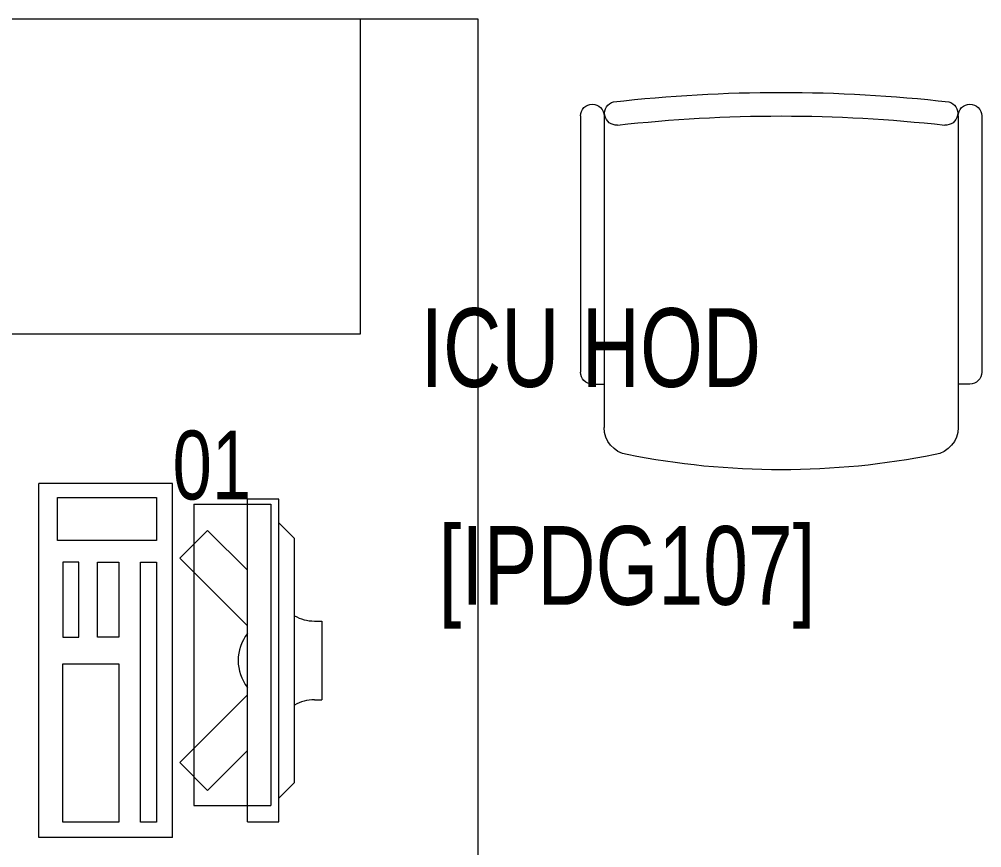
# Model space of a CAD drawing. Header units: metres. Extents: x -18745 to 220762, y -1579758 to -1356048.
# Drawn here: x 109290 to 110513, y -1418305 to -1417253 of the extents above; entities that cross this region are included whole.
import ezdxf

# ---------------------------------------------------------------- set-up
doc = ezdxf.new("R2010")
doc.units = ezdxf.units.M
doc.layers.get('0').update_dxf_attribs({"lineweight": 0})
doc.layers.add('A-100 - Copy$0$72_EGR_BASE_TEXT', color=8, linetype='Continuous', lineweight=0)
doc.layers.add('A-100 - Copy$0$Medical Equipment and Furniture', color=8, linetype='Continuous', lineweight=0)
doc.styles.add('A-100 - Copy$0$X3G_ENTITY_257CFD', font='swisscl.ttf', dxfattribs={"height": 200})
doc.styles.add('A-100 - Copy$0$X3G_ENTITY_2587EA', font='swisscl.ttf', dxfattribs={"height": 200})

# ---------------------------------------------------------------- blocks, each defined once
blk = doc.blocks.new('A-100 - Copy$0$ITCWLS1-P')
for p, q in [((-0.17, 0.45), (-0.17, 0)), ((-0.17, 0.45), (0, 0.45)), ((0, 0.45), (0, 0)), ((-0.2651, 0.43, 0), (-0.3051, 0.43, 0)), ((-0.3051, 0.43, 0), (-0.3051, 0.02, 0)), ((-0.2651, 0.43, 0), (-0.2651, 0.02, 0)), ((-0.1496, 0.4305), (-0.1291, 0.4305)), ((-0.1291, 0.4305), (-0.1291, 0.4089)), ((-0.197, 0.4094), (-0.295, 0.4094)), ((-0.295, 0.0264), (-0.295, 0.4094)), ((-0.197, 0.0264), (-0.197, 0.4094)), ((-0.3251, 0.38, 0), (-0.3051, 0.4, 0)), ((-0.3251, 0.38, 0), (-0.3251, 0.07, 0)), ((-0.3503, 0.275), (-0.3596, 0.275)), ((-0.3596, 0.175), (-0.3596, 0.275)), ((-0.3503, 0.175), (-0.3596, 0.175)), ((-0.3251, 0.07, 0), (-0.3051, 0.05, 0)), ((-0.197, 0.0264), (-0.295, 0.0264)), ((-0.3051, 0.02, 0), (-0.2651, 0.02, 0)), ((-0.17, 0), (0, 0))]:
    blk.add_line(p, q)
at = {"extrusion": (2.48281e-10, 3.18408e-10, -1)}
for p, q in [((-0.2651, 0.3395), (-0.2144, 0.3902)), ((-0.1791, 0.3548), (-0.2144, 0.3902)), ((-0.2651, 0.2688), (-0.1791, 0.3548))]:
    blk.add_line(p, q, dxfattribs=at)
at = {"extrusion": (2.48281e-10, -3.18408e-10, -1)}
for p, q in [((-0.2651, 0.1812), (-0.1791, 0.0952)), ((-0.2651, 0.1105), (-0.2144, 0.0598)), ((-0.1791, 0.0952), (-0.2144, 0.0598))]:
    blk.add_line(p, q, dxfattribs=at)
for points in [[(-0.1291, 0.4089), (-0.1291, 0.1), (-0.1496, 0.1), (-0.1496, 0.4305)], [(-0.1496, 0.1), (-0.1496, 0.1), (-0.1496, 0.1), (-0.1496, 0.1), (-0.1496, 0.1), (-0.1496, 0.1), (-0.1496, 0.1), (-0.1496, 0.1), (-0.1496, 0.1)], [(-0.1496, 0.1), (-0.1496, 0.1), (-0.1496, 0.1), (-0.1496, 0.1), (-0.1496, 0.1), (-0.1496, 0.1), (-0.1496, 0.1), (-0.1496, 0.1), (-0.1496, 0.1), (-0.1496, 0.1), (-0.1496, 0.1), (-0.1496, 0.1), (-0.1496, 0.1), (-0.1496, 0.1), (-0.1496, 0.1), (-0.1496, 0.1), (-0.1496, 0.1), (-0.1496, 0.1)], [(-0.1496, 0.1), (-0.1496, 0.1), (-0.1496, 0.1), (-0.1496, 0.1), (-0.1496, 0.1), (-0.1496, 0.1), (-0.1496, 0.1), (-0.1496, 0.1), (-0.1496, 0.1), (-0.1496, 0.1)], [(-0.1496, 0.1), (-0.1496, 0.1), (-0.1496, 0.1), (-0.1496, 0.1), (-0.1496, 0.1), (-0.1496, 0.1), (-0.1496, 0.1)], [(-0.1496, 0.1), (-0.1496, 0.1), (-0.1496, 0.1), (-0.1496, 0.1), (-0.1496, 0.1), (-0.1496, 0.1), (-0.1496, 0.1), (-0.1496, 0.1), (-0.1496, 0.1), (-0.1496, 0.1)], [(-0.1496, 0.1), (-0.1496, 0.1), (-0.1496, 0.1), (-0.1496, 0.1), (-0.1496, 0.1), (-0.1496, 0.1), (-0.1496, 0.1), (-0.1496, 0.1), (-0.1496, 0.1), (-0.1496, 0.1), (-0.1496, 0.1), (-0.1496, 0.1), (-0.1496, 0.1), (-0.1496, 0.1), (-0.1496, 0.1)], [(-0.1496, 0.1), (-0.1496, 0.1), (-0.1496, 0.1), (-0.1496, 0.1), (-0.1496, 0.1), (-0.1496, 0.1), (-0.1496, 0.1), (-0.1496, 0.1), (-0.1496, 0.1), (-0.1496, 0.1)], [(-0.1496, 0.1), (-0.1496, 0.1), (-0.1496, 0.1), (-0.1496, 0.1), (-0.1496, 0.1), (-0.1496, 0.1), (-0.1496, 0.1), (-0.1496, 0.1), (-0.1496, 0.1), (-0.1496, 0.1)], [(-0.1496, 0.1), (-0.1496, 0.1), (-0.1496, 0.1), (-0.1496, 0.1), (-0.1496, 0.1), (-0.1496, 0.1), (-0.1496, 0.1), (-0.1496, 0.1), (-0.1496, 0.1), (-0.1496, 0.1), (-0.1496, 0.1), (-0.1496, 0.1), (-0.1496, 0.1), (-0.1496, 0.1), (-0.1496, 0.1), (-0.1496, 0.1), (-0.1496, 0.1), (-0.1496, 0.1), (-0.1496, 0.1), (-0.1496, 0.1), (-0.1496, 0.1), (-0.1496, 0.1), (-0.1496, 0.1), (-0.1496, 0.1), (-0.1496, 0.1), (-0.1496, 0.1), (-0.1496, 0.1), (-0.1496, 0.1), (-0.1496, 0.1), (-0.1496, 0.1), (-0.1496, 0.1), (-0.1496, 0.1), (-0.1496, 0.1), (-0.1496, 0.1), (-0.1496, 0.1), (-0.1496, 0.1), (-0.1496, 0.1), (-0.1496, 0.1), (-0.1496, 0.1), (-0.1496, 0.1), (-0.1496, 0.1), (-0.1496, 0.1), (-0.1496, 0.1), (-0.1496, 0.1), (-0.1496, 0.1), (-0.1496, 0.1), (-0.1496, 0.1), (-0.1496, 0.1), (-0.1496, 0.1), (-0.1496, 0.1), (-0.1496, 0.1), (-0.1496, 0.1), (-0.1496, 0.1), (-0.1496, 0.1)], [(-0.1496, 0.1), (-0.1496, 0.1), (-0.1496, 0.1), (-0.1496, 0.1), (-0.1496, 0.1), (-0.1496, 0.1), (-0.1496, 0.1), (-0.1496, 0.1), (-0.1496, 0.1), (-0.1496, 0.1), (-0.1496, 0.1), (-0.1496, 0.1), (-0.1496, 0.1), (-0.1496, 0.1), (-0.1496, 0.1), (-0.1496, 0.1), (-0.1496, 0.1), (-0.1496, 0.1), (-0.1496, 0.1), (-0.1496, 0.1), (-0.1496, 0.1), (-0.1496, 0.1), (-0.1496, 0.1), (-0.1496, 0.1), (-0.1496, 0.1), (-0.1496, 0.1), (-0.1496, 0.1), (-0.1496, 0.1), (-0.1496, 0.1), (-0.1496, 0.1), (-0.1496, 0.1), (-0.1496, 0.1), (-0.1496, 0.1), (-0.1496, 0.1), (-0.1496, 0.1), (-0.1496, 0.1), (-0.1496, 0.1), (-0.1496, 0.1), (-0.1496, 0.1), (-0.1496, 0.1), (-0.1496, 0.1), (-0.1496, 0.1), (-0.1496, 0.1), (-0.1496, 0.1), (-0.1496, 0.1), (-0.1496, 0.1), (-0.1496, 0.1), (-0.1496, 0.1), (-0.1496, 0.1), (-0.1496, 0.1), (-0.1496, 0.1), (-0.1496, 0.1), (-0.1496, 0.1), (-0.1496, 0.1), (-0.1496, 0.1), (-0.1496, 0.1), (-0.1496, 0.1), (-0.1496, 0.1), (-0.1496, 0.1), (-0.1496, 0.1), (-0.1496, 0.1), (-0.1496, 0.1), (-0.1496, 0.1), (-0.1496, 0.1), (-0.1496, 0.1), (-0.1496, 0.1), (-0.1496, 0.1), (-0.1496, 0.1), (-0.1496, 0.1), (-0.1496, 0.1), (-0.1496, 0.1), (-0.1496, 0.1), (-0.1496, 0.1), (-0.1496, 0.1), (-0.1496, 0.1), (-0.1496, 0.1), (-0.1496, 0.1), (-0.1496, 0.1), (-0.1496, 0.1), (-0.1496, 0.1), (-0.1496, 0.1), (-0.1496, 0.1), (-0.1496, 0.1), (-0.1496, 0.1), (-0.1496, 0.1), (-0.1496, 0.1), (-0.1496, 0.1), (-0.1496, 0.1), (-0.1496, 0.1)], [(-0.1496, 0.1), (-0.1496, 0.1), (-0.1496, 0.1), (-0.1496, 0.1), (-0.1496, 0.1), (-0.1496, 0.1), (-0.1496, 0.1), (-0.1496, 0.1), (-0.1496, 0.1), (-0.1496, 0.1), (-0.1496, 0.1), (-0.1496, 0.1)], [(-0.1496, 0.1), (-0.1496, 0.1), (-0.1496, 0.1), (-0.1496, 0.1), (-0.1496, 0.1), (-0.1496, 0.1), (-0.1496, 0.1)], [(-0.1496, 0.1), (-0.1496, 0.1), (-0.1496, 0.1), (-0.1496, 0.1), (-0.1496, 0.1), (-0.1496, 0.1), (-0.1496, 0.1), (-0.1496, 0.1), (-0.1496, 0.1), (-0.1496, 0.1), (-0.1496, 0.1), (-0.1496, 0.1), (-0.1496, 0.1), (-0.1496, 0.1), (-0.1496, 0.1), (-0.1496, 0.1), (-0.1496, 0.1)], [(-0.1496, 0.1), (-0.1496, 0.1), (-0.1496, 0.1), (-0.1496, 0.1), (-0.1496, 0.1), (-0.1496, 0.1), (-0.1496, 0.1), (-0.1496, 0.1), (-0.1496, 0.1), (-0.1496, 0.1), (-0.1496, 0.1), (-0.1496, 0.1), (-0.1496, 0.1), (-0.1496, 0.1), (-0.1496, 0.1), (-0.1496, 0.1), (-0.1496, 0.1), (-0.1496, 0.1), (-0.1496, 0.1), (-0.1496, 0.1), (-0.1496, 0.1), (-0.1496, 0.1), (-0.1496, 0.1), (-0.1496, 0.1), (-0.1496, 0.1), (-0.1496, 0.1), (-0.1496, 0.1), (-0.1496, 0.1), (-0.1496, 0.1), (-0.1496, 0.1), (-0.1496, 0.1), (-0.1496, 0.1), (-0.1496, 0.1), (-0.1496, 0.1), (-0.1496, 0.1), (-0.1496, 0.1), (-0.1496, 0.1), (-0.1496, 0.1), (-0.1496, 0.1), (-0.1496, 0.1), (-0.1496, 0.1), (-0.1496, 0.1), (-0.1496, 0.1), (-0.1496, 0.1), (-0.1496, 0.1), (-0.1496, 0.1), (-0.1496, 0.1), (-0.1496, 0.1), (-0.1496, 0.1), (-0.1496, 0.1), (-0.1496, 0.1), (-0.1496, 0.1), (-0.1496, 0.1), (-0.1496, 0.1), (-0.1496, 0.1), (-0.1496, 0.1), (-0.1496, 0.1), (-0.1496, 0.1), (-0.1496, 0.1), (-0.1496, 0.1), (-0.1496, 0.1), (-0.1496, 0.1), (-0.1496, 0.1), (-0.1496, 0.1), (-0.1496, 0.1), (-0.1496, 0.1), (-0.1496, 0.1), (-0.1496, 0.1), (-0.1496, 0.1), (-0.1496, 0.1), (-0.1496, 0.1), (-0.1496, 0.1), (-0.1496, 0.1), (-0.1496, 0.1), (-0.1496, 0.1), (-0.1496, 0.1), (-0.1496, 0.1), (-0.1496, 0.1), (-0.1496, 0.1), (-0.1496, 0.1), (-0.1496, 0.1), (-0.1496, 0.1), (-0.1496, 0.1), (-0.1496, 0.1), (-0.1496, 0.1), (-0.1496, 0.1), (-0.1496, 0.1), (-0.1496, 0.1), (-0.1496, 0.1), (-0.1496, 0.1), (-0.1496, 0.1), (-0.1496, 0.1), (-0.1496, 0.1), (-0.1496, 0.1), (-0.1496, 0.1), (-0.1496, 0.1), (-0.1496, 0.1), (-0.1496, 0.1), (-0.1496, 0.1), (-0.1496, 0.1), (-0.1496, 0.1), (-0.1496, 0.1), (-0.1496, 0.1), (-0.1496, 0.1), (-0.1496, 0.1), (-0.1496, 0.1), (-0.1496, 0.1), (-0.1496, 0.1), (-0.1496, 0.1), (-0.1496, 0.1), (-0.1496, 0.1)], [(-0.1496, 0.1), (-0.1496, 0.1), (-0.1496, 0.1), (-0.1496, 0.1), (-0.1496, 0.1), (-0.1496, 0.1), (-0.1496, 0.1), (-0.1496, 0.1)]]:
    blk.add_lwpolyline(points)
for points in [[(-0.1019, 0.4305), (-0.0304, 0.4305), (-0.0304, 0.2294), (-0.1019, 0.2294)], [(-0.1019, 0.1954), (-0.0747, 0.1954), (-0.0747, 0.1), (-0.1019, 0.1)], [(-0.0304, 0.1954), (-0.0508, 0.1954), (-0.0508, 0.1), (-0.0304, 0.1)], [(-0.1496, 0.1), (-0.1496, 0.1), (-0.1496, 0.1), (-0.1496, 0.1), (-0.1496, 0.1), (-0.1496, 0.1), (-0.1496, 0.1), (-0.1496, 0.1), (-0.1496, 0.1), (-0.1496, 0.1), (-0.1496, 0.1), (-0.1496, 0.1), (-0.1496, 0.1), (-0.1496, 0.1), (-0.1496, 0.1), (-0.1496, 0.1), (-0.1496, 0.1), (-0.1496, 0.1), (-0.1496, 0.1), (-0.1496, 0.1), (-0.1496, 0.1), (-0.1496, 0.1), (-0.1496, 0.1), (-0.1496, 0.1), (-0.1496, 0.1), (-0.1496, 0.1), (-0.1496, 0.1), (-0.1496, 0.1), (-0.1496, 0.1), (-0.1496, 0.1), (-0.1496, 0.1), (-0.1496, 0.1), (-0.1496, 0.1), (-0.1496, 0.1), (-0.1496, 0.1), (-0.1496, 0.1), (-0.1496, 0.1), (-0.1496, 0.1), (-0.1496, 0.1), (-0.1496, 0.1), (-0.1496, 0.1), (-0.1496, 0.1), (-0.1496, 0.1), (-0.1496, 0.1), (-0.1496, 0.1), (-0.1496, 0.1), (-0.1496, 0.1), (-0.1496, 0.1), (-0.1496, 0.1), (-0.1496, 0.1), (-0.1496, 0.1), (-0.1496, 0.1), (-0.1496, 0.1), (-0.1496, 0.1), (-0.1496, 0.1), (-0.1496, 0.1), (-0.1496, 0.1), (-0.1496, 0.1), (-0.1496, 0.1), (-0.1496, 0.1), (-0.1496, 0.1), (-0.1496, 0.1), (-0.1496, 0.1), (-0.1496, 0.1), (-0.1496, 0.1), (-0.1496, 0.1), (-0.1496, 0.1), (-0.1496, 0.1), (-0.1496, 0.1), (-0.1496, 0.1), (-0.1496, 0.1), (-0.1496, 0.1), (-0.1496, 0.1), (-0.1496, 0.1), (-0.1496, 0.1), (-0.1496, 0.1), (-0.1496, 0.1), (-0.1496, 0.1), (-0.1496, 0.1), (-0.1496, 0.1), (-0.1496, 0.1), (-0.1496, 0.1), (-0.1496, 0.1), (-0.1496, 0.1), (-0.1496, 0.1), (-0.1496, 0.1), (-0.1496, 0.1), (-0.1496, 0.1), (-0.1496, 0.1), (-0.1496, 0.1), (-0.1496, 0.1), (-0.1496, 0.1), (-0.1496, 0.1), (-0.1496, 0.1), (-0.1496, 0.1), (-0.1496, 0.1), (-0.1496, 0.1), (-0.1496, 0.1), (-0.1496, 0.1), (-0.1496, 0.1), (-0.1496, 0.1), (-0.1496, 0.1), (-0.1496, 0.1), (-0.1496, 0.1), (-0.1496, 0.1), (-0.1496, 0.1), (-0.1496, 0.1), (-0.1496, 0.1), (-0.1496, 0.1), (-0.1496, 0.1), (-0.1496, 0.1), (-0.1496, 0.1), (-0.1496, 0.1), (-0.1496, 0.1), (-0.1496, 0.1), (-0.1496, 0.1), (-0.1496, 0.1), (-0.1496, 0.1), (-0.1496, 0.1), (-0.1496, 0.1), (-0.1496, 0.1), (-0.1496, 0.1), (-0.1496, 0.1), (-0.1496, 0.1), (-0.1496, 0.1), (-0.1496, 0.1), (-0.1496, 0.1), (-0.1496, 0.1), (-0.1496, 0.1), (-0.1496, 0.1), (-0.1496, 0.1), (-0.1496, 0.1), (-0.1496, 0.1), (-0.1496, 0.1), (-0.1496, 0.1), (-0.1496, 0.1), (-0.1496, 0.1), (-0.1496, 0.1), (-0.1496, 0.1), (-0.1496, 0.1), (-0.1496, 0.1), (-0.1496, 0.1), (-0.1496, 0.1), (-0.1496, 0.1), (-0.1496, 0.1), (-0.1496, 0.1), (-0.1496, 0.1), (-0.1496, 0.1), (-0.1496, 0.1), (-0.1496, 0.1), (-0.1496, 0.1), (-0.1496, 0.1), (-0.1496, 0.1), (-0.1496, 0.1), (-0.1496, 0.1), (-0.1496, 0.1), (-0.1496, 0.1), (-0.1496, 0.1), (-0.1496, 0.1), (-0.1496, 0.1), (-0.1496, 0.1), (-0.1496, 0.1), (-0.1496, 0.1), (-0.1496, 0.1), (-0.1496, 0.1), (-0.1496, 0.1), (-0.1496, 0.1), (-0.1496, 0.1), (-0.1496, 0.1), (-0.1496, 0.1), (-0.1496, 0.1), (-0.1496, 0.1), (-0.1496, 0.1), (-0.1496, 0.1), (-0.1496, 0.1), (-0.1496, 0.1), (-0.1496, 0.1), (-0.1496, 0.1), (-0.1496, 0.1), (-0.1496, 0.1), (-0.1496, 0.1), (-0.1496, 0.1), (-0.1496, 0.1), (-0.1496, 0.1), (-0.1496, 0.1), (-0.1496, 0.1), (-0.1496, 0.1), (-0.1496, 0.1), (-0.1496, 0.1), (-0.1496, 0.1), (-0.1496, 0.1), (-0.1496, 0.1), (-0.1496, 0.1), (-0.1496, 0.1), (-0.1496, 0.1), (-0.1496, 0.1), (-0.1496, 0.1), (-0.1496, 0.1), (-0.1496, 0.1), (-0.1496, 0.1), (-0.1496, 0.1), (-0.1496, 0.1), (-0.1496, 0.1), (-0.1496, 0.1), (-0.1496, 0.1), (-0.1496, 0.1), (-0.1496, 0.1), (-0.1496, 0.1), (-0.1496, 0.1), (-0.1496, 0.1), (-0.1496, 0.1), (-0.1496, 0.1), (-0.1496, 0.1), (-0.1496, 0.1), (-0.1496, 0.1), (-0.1496, 0.1), (-0.1496, 0.1), (-0.1496, 0.1), (-0.1496, 0.1), (-0.1496, 0.1), (-0.1496, 0.1), (-0.1496, 0.1), (-0.1496, 0.1), (-0.1496, 0.1), (-0.1496, 0.1), (-0.1496, 0.1), (-0.1496, 0.1), (-0.1496, 0.1), (-0.1496, 0.1), (-0.1496, 0.1), (-0.1496, 0.1), (-0.1496, 0.1), (-0.1496, 0.1), (-0.1496, 0.1), (-0.1496, 0.1), (-0.1496, 0.1), (-0.1496, 0.1), (-0.1496, 0.1), (-0.1496, 0.1), (-0.1496, 0.1), (-0.1496, 0.1), (-0.1496, 0.1), (-0.1496, 0.1), (-0.1496, 0.1), (-0.1496, 0.1), (-0.1496, 0.1), (-0.1496, 0.1), (-0.1496, 0.1), (-0.1496, 0.1), (-0.1496, 0.1), (-0.1496, 0.1), (-0.1496, 0.1), (-0.1496, 0.1), (-0.1496, 0.1), (-0.1496, 0.1), (-0.1496, 0.1), (-0.1496, 0.1), (-0.1496, 0.1), (-0.1496, 0.1), (-0.1496, 0.1), (-0.1496, 0.1), (-0.1496, 0.1), (-0.1496, 0.1), (-0.1496, 0.1), (-0.1496, 0.1), (-0.1496, 0.1), (-0.1496, 0.1), (-0.1496, 0.1), (-0.1496, 0.1), (-0.1496, 0.1), (-0.1496, 0.1), (-0.1496, 0.1), (-0.1496, 0.1), (-0.1496, 0.1), (-0.1496, 0.1), (-0.1496, 0.1), (-0.1496, 0.1)], [(-0.1496, 0.1), (-0.1496, 0.1), (-0.1496, 0.1), (-0.1496, 0.1), (-0.1496, 0.1), (-0.1496, 0.1), (-0.1496, 0.1), (-0.1496, 0.1), (-0.1496, 0.1), (-0.1496, 0.1), (-0.1496, 0.1), (-0.1496, 0.1), (-0.1496, 0.1), (-0.1496, 0.1), (-0.1496, 0.1), (-0.1496, 0.1), (-0.1496, 0.1), (-0.1496, 0.1), (-0.1496, 0.1), (-0.1496, 0.1), (-0.1496, 0.1), (-0.1496, 0.1), (-0.1496, 0.1), (-0.1496, 0.1), (-0.1496, 0.1), (-0.1496, 0.1), (-0.1496, 0.1), (-0.1496, 0.1), (-0.1496, 0.1), (-0.1496, 0.1), (-0.1496, 0.1), (-0.1496, 0.1), (-0.1496, 0.1), (-0.1496, 0.1), (-0.1496, 0.1), (-0.1496, 0.1), (-0.1496, 0.1), (-0.1496, 0.1), (-0.1496, 0.1), (-0.1496, 0.1), (-0.1496, 0.1), (-0.1496, 0.1), (-0.1496, 0.1), (-0.1496, 0.1), (-0.1496, 0.1), (-0.1496, 0.1), (-0.1496, 0.1), (-0.1496, 0.1), (-0.1496, 0.1), (-0.1496, 0.1), (-0.1496, 0.1), (-0.1496, 0.1), (-0.1496, 0.1), (-0.1496, 0.1), (-0.1496, 0.1), (-0.1496, 0.1), (-0.1496, 0.1), (-0.1496, 0.1), (-0.1496, 0.1), (-0.1496, 0.1), (-0.1496, 0.1), (-0.1496, 0.1), (-0.1496, 0.1), (-0.1496, 0.1), (-0.1496, 0.1), (-0.1496, 0.1), (-0.1496, 0.1), (-0.1496, 0.1), (-0.1496, 0.1), (-0.1496, 0.1), (-0.1496, 0.1), (-0.1496, 0.1), (-0.1496, 0.1), (-0.1496, 0.1), (-0.1496, 0.1), (-0.1496, 0.1), (-0.1496, 0.1), (-0.1496, 0.1), (-0.1496, 0.1), (-0.1496, 0.1), (-0.1496, 0.1), (-0.1496, 0.1), (-0.1496, 0.1), (-0.1496, 0.1), (-0.1496, 0.1), (-0.1496, 0.1), (-0.1496, 0.1), (-0.1496, 0.1), (-0.1496, 0.1), (-0.1496, 0.1), (-0.1496, 0.1), (-0.1496, 0.1), (-0.1496, 0.1), (-0.1496, 0.1), (-0.1496, 0.1), (-0.1496, 0.1), (-0.1496, 0.1), (-0.1496, 0.1), (-0.1496, 0.1), (-0.1496, 0.1), (-0.1496, 0.1), (-0.1496, 0.1), (-0.1496, 0.1), (-0.1496, 0.1), (-0.1496, 0.1), (-0.1496, 0.1), (-0.1496, 0.1), (-0.1496, 0.1), (-0.1496, 0.1), (-0.1496, 0.1), (-0.1496, 0.1), (-0.1496, 0.1), (-0.1496, 0.1), (-0.1496, 0.1), (-0.1496, 0.1), (-0.1496, 0.1), (-0.1496, 0.1), (-0.1496, 0.1), (-0.1496, 0.1), (-0.1496, 0.1), (-0.1496, 0.1), (-0.1496, 0.1), (-0.1496, 0.1), (-0.1496, 0.1), (-0.1496, 0.1), (-0.1496, 0.1), (-0.1496, 0.1), (-0.1496, 0.1), (-0.1496, 0.1), (-0.1496, 0.1), (-0.1496, 0.1), (-0.1496, 0.1), (-0.1496, 0.1), (-0.1496, 0.1), (-0.1496, 0.1), (-0.1496, 0.1), (-0.1496, 0.1), (-0.1496, 0.1), (-0.1496, 0.1), (-0.1496, 0.1), (-0.1496, 0.1), (-0.1496, 0.1), (-0.1496, 0.1), (-0.1496, 0.1), (-0.1496, 0.1), (-0.1496, 0.1), (-0.1496, 0.1), (-0.1496, 0.1), (-0.1496, 0.1), (-0.1496, 0.1), (-0.1496, 0.1), (-0.1496, 0.1), (-0.1496, 0.1), (-0.1496, 0.1), (-0.1496, 0.1), (-0.1496, 0.1), (-0.1496, 0.1), (-0.1496, 0.1), (-0.1496, 0.1), (-0.1496, 0.1), (-0.1496, 0.1), (-0.1496, 0.1), (-0.1496, 0.1), (-0.1496, 0.1), (-0.1496, 0.1), (-0.1496, 0.1), (-0.1496, 0.1), (-0.1496, 0.1), (-0.1496, 0.1), (-0.1496, 0.1), (-0.1496, 0.1), (-0.1496, 0.1), (-0.1496, 0.1), (-0.1496, 0.1), (-0.1496, 0.1), (-0.1496, 0.1), (-0.1496, 0.1), (-0.1496, 0.1), (-0.1496, 0.1), (-0.1496, 0.1), (-0.1496, 0.1), (-0.1496, 0.1), (-0.1496, 0.1), (-0.1496, 0.1), (-0.1496, 0.1), (-0.1496, 0.1), (-0.1496, 0.1), (-0.1496, 0.1), (-0.1496, 0.1), (-0.1496, 0.1), (-0.1496, 0.1), (-0.1496, 0.1), (-0.1496, 0.1), (-0.1496, 0.1), (-0.1496, 0.1), (-0.1496, 0.1), (-0.1496, 0.1), (-0.1496, 0.1), (-0.1496, 0.1), (-0.1496, 0.1), (-0.1496, 0.1), (-0.1496, 0.1), (-0.1496, 0.1), (-0.1496, 0.1), (-0.1496, 0.1), (-0.1496, 0.1), (-0.1496, 0.1), (-0.1496, 0.1), (-0.1496, 0.1), (-0.1496, 0.1), (-0.1496, 0.1), (-0.1496, 0.1), (-0.1496, 0.1), (-0.1496, 0.1)], [(-0.1496, 0.1), (-0.1496, 0.1), (-0.1496, 0.1), (-0.1496, 0.1), (-0.1496, 0.1), (-0.1496, 0.1), (-0.1496, 0.1), (-0.1496, 0.1), (-0.1496, 0.1), (-0.1496, 0.1), (-0.1496, 0.1), (-0.1496, 0.1), (-0.1496, 0.1), (-0.1496, 0.1), (-0.1496, 0.1), (-0.1496, 0.1), (-0.1496, 0.1), (-0.1496, 0.1), (-0.1496, 0.1), (-0.1496, 0.1), (-0.1496, 0.1), (-0.1496, 0.1), (-0.1496, 0.1), (-0.1496, 0.1), (-0.1496, 0.1), (-0.1496, 0.1), (-0.1496, 0.1), (-0.1496, 0.1), (-0.1496, 0.1), (-0.1496, 0.1), (-0.1496, 0.1), (-0.1496, 0.1), (-0.1496, 0.1), (-0.1496, 0.1), (-0.1496, 0.1), (-0.1496, 0.1), (-0.1496, 0.1), (-0.1496, 0.1), (-0.1496, 0.1), (-0.1496, 0.1), (-0.1496, 0.1), (-0.1496, 0.1), (-0.1496, 0.1), (-0.1496, 0.1), (-0.1496, 0.1), (-0.1496, 0.1), (-0.1496, 0.1), (-0.1496, 0.1), (-0.1496, 0.1), (-0.1496, 0.1), (-0.1496, 0.1), (-0.1496, 0.1), (-0.1496, 0.1), (-0.1496, 0.1), (-0.1496, 0.1), (-0.1496, 0.1), (-0.1496, 0.1), (-0.1496, 0.1), (-0.1496, 0.1), (-0.1496, 0.1), (-0.1496, 0.1), (-0.1496, 0.1), (-0.1496, 0.1), (-0.1496, 0.1), (-0.1496, 0.1), (-0.1496, 0.1), (-0.1496, 0.1), (-0.1496, 0.1), (-0.1496, 0.1), (-0.1496, 0.1), (-0.1496, 0.1), (-0.1496, 0.1), (-0.1496, 0.1), (-0.1496, 0.1), (-0.1496, 0.1), (-0.1496, 0.1), (-0.1496, 0.1), (-0.1496, 0.1), (-0.1496, 0.1), (-0.1496, 0.1), (-0.1496, 0.1), (-0.1496, 0.1), (-0.1496, 0.1), (-0.1496, 0.1), (-0.1496, 0.1), (-0.1496, 0.1), (-0.1496, 0.1), (-0.1496, 0.1), (-0.1496, 0.1), (-0.1496, 0.1), (-0.1496, 0.1), (-0.1496, 0.1), (-0.1496, 0.1), (-0.1496, 0.1), (-0.1496, 0.1), (-0.1496, 0.1), (-0.1496, 0.1), (-0.1496, 0.1), (-0.1496, 0.1), (-0.1496, 0.1), (-0.1496, 0.1), (-0.1496, 0.1), (-0.1496, 0.1), (-0.1496, 0.1), (-0.1496, 0.1), (-0.1496, 0.1), (-0.1496, 0.1), (-0.1496, 0.1), (-0.1496, 0.1), (-0.1496, 0.1), (-0.1496, 0.1), (-0.1496, 0.1), (-0.1496, 0.1), (-0.1496, 0.1), (-0.1496, 0.1), (-0.1496, 0.1), (-0.1496, 0.1), (-0.1496, 0.1), (-0.1496, 0.1), (-0.1496, 0.1), (-0.1496, 0.1), (-0.1496, 0.1), (-0.1496, 0.1), (-0.1496, 0.1), (-0.1496, 0.1), (-0.1496, 0.1), (-0.1496, 0.1), (-0.1496, 0.1), (-0.1496, 0.1), (-0.1496, 0.1), (-0.1496, 0.1), (-0.1496, 0.1), (-0.1496, 0.1), (-0.1496, 0.1), (-0.1496, 0.1), (-0.1496, 0.1), (-0.1496, 0.1), (-0.1496, 0.1), (-0.1496, 0.1), (-0.1496, 0.1), (-0.1496, 0.1), (-0.1496, 0.1), (-0.1496, 0.1), (-0.1496, 0.1), (-0.1496, 0.1), (-0.1496, 0.1), (-0.1496, 0.1), (-0.1496, 0.1), (-0.1496, 0.1), (-0.1496, 0.1), (-0.1496, 0.1), (-0.1496, 0.1), (-0.1496, 0.1), (-0.1496, 0.1), (-0.1496, 0.1), (-0.1496, 0.1), (-0.1496, 0.1), (-0.1496, 0.1), (-0.1496, 0.1), (-0.1496, 0.1), (-0.1496, 0.1), (-0.1496, 0.1), (-0.1496, 0.1), (-0.1496, 0.1), (-0.1496, 0.1), (-0.1496, 0.1), (-0.1496, 0.1), (-0.1496, 0.1), (-0.1496, 0.1), (-0.1496, 0.1), (-0.1496, 0.1), (-0.1496, 0.1), (-0.1496, 0.1), (-0.1496, 0.1), (-0.1496, 0.1), (-0.1496, 0.1), (-0.1496, 0.1), (-0.1496, 0.1), (-0.1496, 0.1), (-0.1496, 0.1), (-0.1496, 0.1), (-0.1496, 0.1), (-0.1496, 0.1), (-0.1496, 0.1), (-0.1496, 0.1), (-0.1496, 0.1), (-0.1496, 0.1), (-0.1496, 0.1), (-0.1496, 0.1), (-0.1496, 0.1), (-0.1496, 0.1), (-0.1496, 0.1), (-0.1496, 0.1), (-0.1496, 0.1), (-0.1496, 0.1), (-0.1496, 0.1), (-0.1496, 0.1), (-0.1496, 0.1), (-0.1496, 0.1), (-0.1496, 0.1), (-0.1496, 0.1), (-0.1496, 0.1), (-0.1496, 0.1), (-0.1496, 0.1), (-0.1496, 0.1), (-0.1496, 0.1), (-0.1496, 0.1), (-0.1496, 0.1), (-0.1496, 0.1), (-0.1496, 0.1), (-0.1496, 0.1), (-0.1496, 0.1), (-0.1496, 0.1), (-0.1496, 0.1), (-0.1496, 0.1), (-0.1496, 0.1), (-0.1496, 0.1), (-0.1496, 0.1), (-0.1496, 0.1)], [(-0.1496, 0.0727), (-0.0236, 0.0727), (-0.0236, 0.0182), (-0.1496, 0.0182)]]:
    blk.add_lwpolyline(points, close=True)
for centre, radius, start, end in [((-0.3503, 0.325), 0.05, 270, 300.3093), ((-0.3089, 0.225), 0.0556, 321.9431, 38.0569), ((-0.3503, 0.125), 0.05, 59.6907, 90)]:
    blk.add_arc(centre, radius, start, end)
blk = doc.blocks.new('A-100 - Copy$0$GF21043-P')
for p, q in [((0.8, 0.75), (-0.8, 0.75)), ((-0.8, 0.75), (-0.8, 0)), ((-0.8, 0.6), (-0.4, 0.6)), ((-0.4, 0.6), (-0.4, 0))]:
    blk.add_line(p, q)
blk = doc.blocks.new('A-100 - Copy$0$GF21016-P')
at = {"extrusion": (-1.24384e-09, -1.20261e-09, -1)}
for p, q in [((0.0128, 0.0179), (0.0128, 0.4136)), ((0.4628, 0.0179), (0.4628, 0.4136)), ((-0.0022, 0.3585), (0.0128, 0.3585)), ((0.4778, 0.3585), (0.4628, 0.3585)), ((-0.0172, 0.0179), (-0.0172, 0.3435)), ((0.4928, 0.0179), (0.4928, 0.3435)), ((0.4778, 0.0029), (0.4778, 0.0029))]:
    blk.add_line(p, q, dxfattribs=at)
for centre, radius, start, end in [((-0.2378, -0.5362), 1.0036, 78.7568, 101.2432), ((-0.0478, 0.4136), 0.035, 0, 80.6557), ((-0.4278, 0.4136), 0.035, 99.3443, 180), ((0.0022, 0.3435), 0.015, 0, 90), ((-0.4778, 0.3435), 0.015, 90, 180), ((-0.0284, 0.0145), 0.015, 284.3864, 95.5209), ((-0.2378, 1.8928), 1.8749, 263.6341, 276.3659), ((-0.4471, 0.0145), 0.015, 84.4791, 255.6136), ((0.0022, 0.0179), 0.015, 270, 0), ((0.0022, 0.0179), 0.015, 180, 270), ((-0.4778, 0.0179), 0.015, 270, 0), ((-0.4778, 0.0179), 0.015, 180, 270), ((-0.2378, 1.8734), 1.8855, 263.5119, 276.4881)]:
    blk.add_arc(centre, radius, start, end, dxfattribs=at)
blk = doc.blocks.new('A-100 - Copy')
at = {"layer": 'A-100 - Copy$0$Medical Equipment and Furniture', "extrusion": (1.19772e-18, -8.17187e-07, 1), "xscale": 1000.000000000002, "yscale": 1000.000000000002, "zscale": 1000.000000000002, "rotation": 270}
blk.add_blockref('A-100 - Copy$0$GF21043-P', (109123.3, -1418052.7, 3.5), dxfattribs=at)
at = {"layer": 'A-100 - Copy$0$Medical Equipment and Furniture', "extrusion": (2.67577e-11, -8.17196e-07, -1), "xscale": -1000.000000000004, "yscale": 1000.000000000003, "zscale": 1000, "rotation": 180.0000251128832}
blk.add_blockref('A-100 - Copy$0$GF21016-P', (-110496, -1417357.7, -1.2), dxfattribs=at)
at = {"layer": 'A-100 - Copy$0$Medical Equipment and Furniture', "extrusion": (2.20203e-06, -2.34751e-05, 1), "xscale": 1000.000000000006, "yscale": 1000.000000000006, "zscale": 1000.000000000006, "rotation": 179.9985892363079}
blk.add_blockref('A-100 - Copy$0$ITCWLS1-P', (109314.7, -1417842.3, 35.9), dxfattribs=at)
at = {"layer": 'A-100 - Copy$0$72_EGR_BASE_TEXT', "insert": (110016.3, -1417619.8, 2.4), "char_height": 100, "width": 2995.327, "attachment_point": 2, "style": 'A-100 - Copy$0$X3G_ENTITY_2587EA'}
blk.add_mtext('ICU HOD', dxfattribs=at)
at = {"layer": 'A-100 - Copy$0$72_EGR_BASE_TEXT', "insert": (110062.3, -1417896.6, 2.4), "char_height": 100, "attachment_point": 2, "style": 'A-100 - Copy$0$X3G_ENTITY_2587EA'}
blk.add_mtext('[IPDG107]', dxfattribs=at)
at = {"layer": 'A-100 - Copy$0$Medical Equipment and Furniture', "insert": (109534.6, -1417775.3, 2.4), "char_height": 87.47, "attachment_point": 2, "style": 'A-100 - Copy$0$X3G_ENTITY_257CFD'}
blk.add_mtext('01', dxfattribs=at)

msp = doc.modelspace()

# ---------------------------------------------------------------- block references
msp.add_blockref('A-100 - Copy', (0, 0))

doc.saveas('drawing.dxf')
